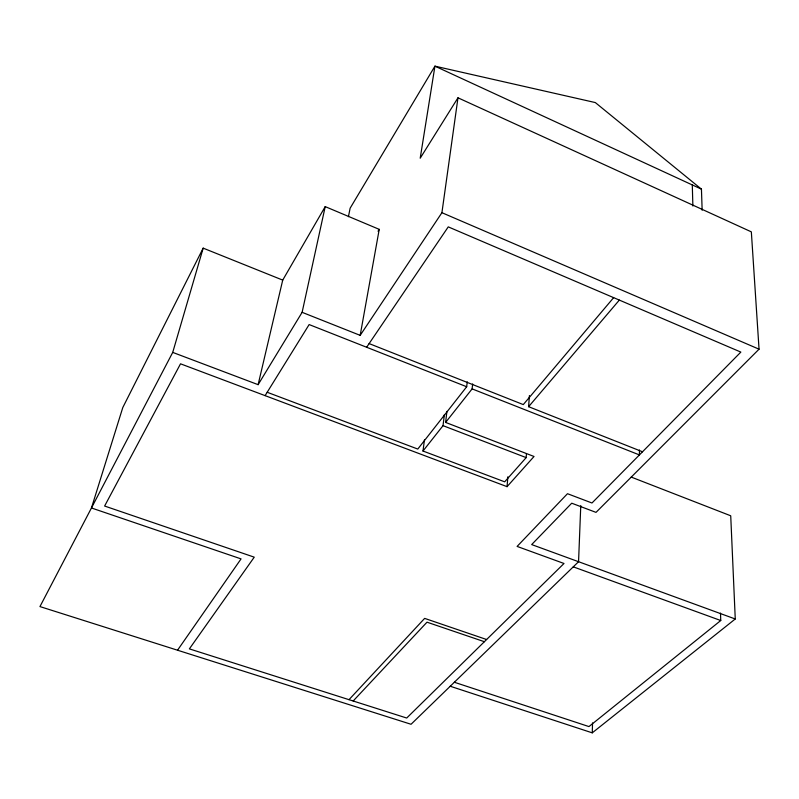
<?xml version="1.0" encoding="UTF-8"?>
<svg xmlns="http://www.w3.org/2000/svg" width="799" height="799" viewBox="0 0 799 799"><rect width="100%" height="100%" fill="white"/><g stroke="black" fill="none" stroke-linecap="round" stroke-linejoin="round"><path stroke-width="1.2" d="M639.44 449.957L639.41 454.921L472.119 388.883L445.602 422.421L534.032 456.479L507.055 486.661L180.524 363.815L104.619 506.037L254.252 557.163L189.373 648.878L406.701 718.031L564.004 563.485L517.103 546.416L567.48 493.702L591.979 503L740.853 352.089L448.259 226.876L366.641 347.255M450.237 686.251L592.259 732.843L592.548 722.905M580.773 505.587L578.556 561.717L411.056 724.274L39.95 606.581L172.724 352.399L203.176 248.139L282.726 280.109L258.117 384.669L172.724 352.399M642.516 451.775L528.608 406.691L529.417 395.545M424.449 439.919L422.991 451.026L504.678 481.827L526.171 457.617L526.441 453.882M507.055 486.661L507.864 476.793M472.119 388.883L472.648 383.939M267.186 392.269L417.787 449.058L466.686 386.746L467.235 381.792M422.991 451.026L443.036 425.667L444.374 414.631M445.602 422.421L446.931 411.365M258.117 384.669L302.122 312.329L360.179 335.36L441.917 212.694L457.977 97.808L751.34 231.86L759.05 349.183L596.014 512.379L571.724 503.2L531.675 544.578L735.26 618.985L730.725 515.784L631.24 477.093M360.179 335.36L379.225 229.353L325.213 206.621L282.726 280.109M348.424 216.689L350.132 208.199L434.936 66.157L595.325 102.572L701.442 189.153L702.151 210.237M302.122 312.329L325.213 206.621M203.176 248.139L122.796 407.53L91.456 507.974L241.058 558.891L177.528 650.216M265.098 395.635L309.143 324.564L466.686 386.746M457.977 97.808L420.204 158.212L434.936 66.157L701.442 189.153M378.047 231.231L379.225 229.353M613.652 297.647L523.285 404.594L369.128 343.59M528.608 406.691L619.335 300.084M349.003 699.674L424.649 618.386L486.611 639.52M353.168 701.003L427.006 622.181L484.384 641.707M720.488 613.073L720.758 620.523L588.953 726.581L454.351 682.256M592.259 732.843L735.26 618.985M573.273 566.851L720.758 620.523M443.036 425.667L526.171 457.617M441.917 212.694L759.05 349.183M692.294 184.929L692.873 206.002"/></g></svg>
